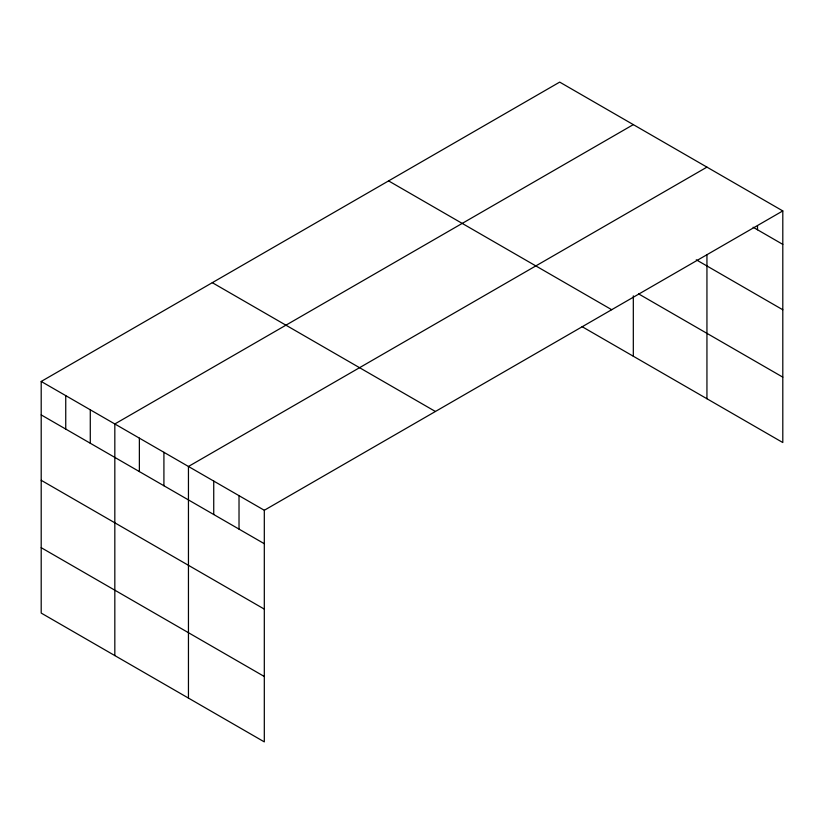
<?xml version="1.0" encoding="UTF-8"?>
<svg xmlns="http://www.w3.org/2000/svg" width="824" height="824" viewBox="0 0 824 824"><rect width="100%" height="100%" fill="white"/><g stroke="black" fill="none" stroke-linecap="round" stroke-linejoin="round"><path stroke-width="1.24" d="M41.2 381.461L264.308 510.272L264.308 741.888L41.2 613.077L41.2 381.461L559.692 82.112L782.8 210.923L782.8 442.539L582.094 326.664M633.316 124.62L114.824 423.969L114.824 655.585M706.941 167.128L188.449 466.477L188.449 698.093M264.308 510.272L782.8 210.923M753.115 227.239L782.8 244.378M696.27 259.807L782.8 309.773M638.651 293.921L782.8 377.145M388.588 180.899L611.696 309.711M212.304 282.673L435.412 411.485M41.2 414.905L264.308 543.716M41.2 480.299L264.308 609.111M41.2 547.682L264.308 676.494M757.514 225.92L757.514 229.772M706.941 254.657L706.941 398.744M633.316 295.868L633.316 356.236M239.022 495.677L239.022 529.121M213.735 481.072L213.735 514.526M163.914 452.304L163.914 485.758M139.369 438.141L139.369 471.586M90.28 409.796L90.28 443.25M65.745 395.633L65.745 429.077"/></g></svg>
